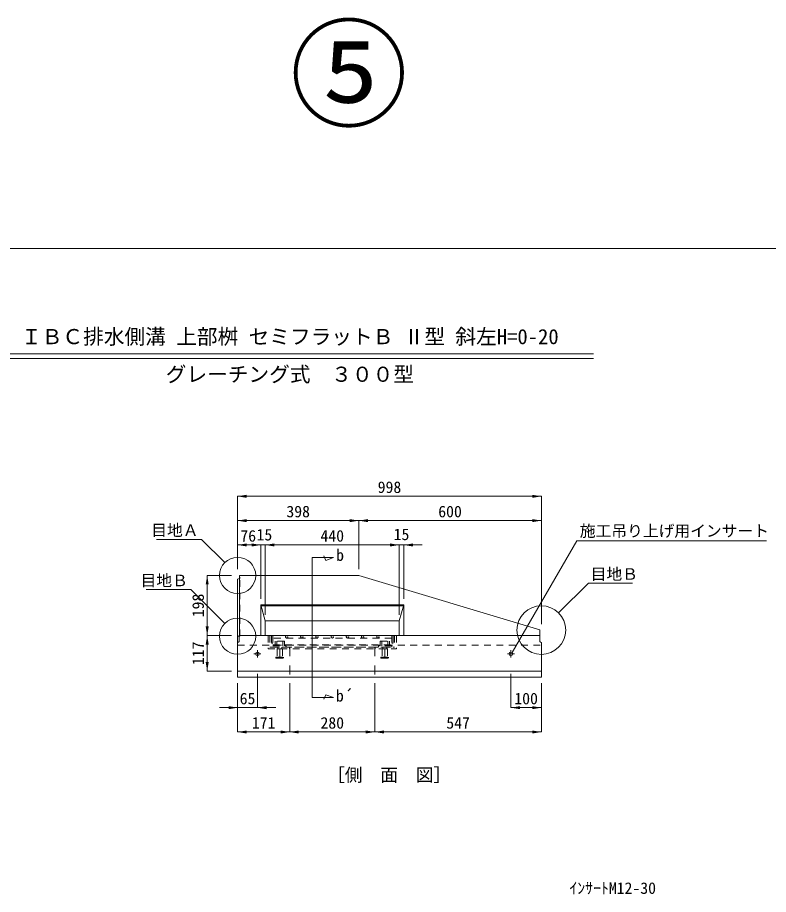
# Model space of a CAD drawing. Units: millimetres at full size. Extents: x 50430 to 75195, y -63423 to -40900.
# Drawn here: x 55532 to 58000, y -60307 to -57423 of the extents above; entities that cross this region are included whole.
import ezdxf
from ezdxf.enums import TextEntityAlignment as Align

# ---------------------------------------------------------------- set-up
doc = ezdxf.new("R2010")
doc.units = ezdxf.units.MM
doc.header["$LTSCALE"] = 30
doc.linetypes.add('USER1', pattern=[1.35, 0.75, -0.6])
doc.linetypes.add('USER2', pattern=[2, 1, -1])
for name, color, linetype, lineweight in [('0_2', 7, 'Continuous', 13), ('側溝・本体', 7, 'Continuous', 9), ('寸法引出', 7, 'Continuous', 9), ('寸法線', 7, 'Continuous', 9), ('本体', 2, 'Continuous', 20), ('枠', 5, 'Continuous', 5), ('補助線', 8, 'Continuous', 13), ('ｲﾝｻｰﾄ', 3, 'USER1', 9), ('ｸﾞﾚｰﾁﾝｸﾞ', 7, 'USER1', 5)]:
    doc.layers.add(name, color=color, linetype=linetype, lineweight=lineweight)
doc.styles.add('ＭＳ ゴシック', font='')
doc.styles.get('ＭＳ ゴシック').set_extended_font_data('MS Gothic')

# ---------------------------------------------------------------- blocks, each defined once
blk = doc.blocks.new('filled_arrow')
at = {"color": 0, "linetype": 'Continuous', "lineweight": -2}
blk.add_solid([(7.5, 1.25), (0, 0), (7.5, -1.25)], dxfattribs=at)

msp = doc.modelspace()

# ---------------------------------------------------------------- linework, layer by layer
at = {"layer": '0_2', "lineweight": 20}
for p, q in [((55447.01, -58529.26), (57424.92, -58529.26)), ((55447.01, -58544.26), (57424.92, -58544.26))]:
    msp.add_line(p, q, dxfattribs=at)
at = {"layer": '側溝・本体', "color": 4, "linetype": 'USER1', "lineweight": 5}
for p, q in [((56261.68, -59257.42), (56262.69, -59267.42)), ((56261.68, -59267.85), (56262.69, -59267.42)), ((56262.69, -59457.64), (56262.69, -59267.42)), ((56260.18, -59457.64), (56262.69, -59457.64))]:
    msp.add_line(p, q, dxfattribs=at)
at = {"layer": '側溝・本体'}
for p, q in [((56331.68, -59354.42), (56801.68, -59354.42)), ((56346.68, -59407.42), (56331.68, -59354.42)), ((56331.68, -59354.42), (56331.68, -59455.45)), ((56332.53, -59357.42), (56800.84, -59357.42)), ((56786.68, -59407.42), (56801.68, -59354.42)), ((56801.68, -59354.42), (56801.68, -59455.45)), ((56346.68, -59407.42), (56786.68, -59407.42)), ((56346.68, -59407.42), (56346.68, -59455.45)), ((56786.68, -59407.42), (56786.68, -59455.45)), ((57249.18, -59475.42), (57253.68, -59479.42)), ((56309.11, -59515.42), (56332.31, -59515.42)), ((56320.68, -59503.61), (56320.68, -59527.69)), ((57142.11, -59515.42), (57165.31, -59515.42)), ((57153.68, -59503.61), (57153.68, -59527.69)), ((56255.68, -59572.42), (57253.68, -59572.42))]:
    msp.add_line(p, q, dxfattribs=at)
at = {"layer": '側溝・本体', "linetype": 'USER1'}
msp.add_line((56255.68, -59487.42), (57253.68, -59487.42), dxfattribs=at)
at = {"layer": '側溝・本体', "linetype": 'USER2'}
for p, q in [((56426.68, -59493.42), (56426.68, -59592.42)), ((56706.68, -59493.42), (56706.68, -59592.42))]:
    msp.add_line(p, q, dxfattribs=at)
at = {"layer": '寸法引出'}
for p, q in [((56500.2, -59198.81), (56570.45, -59198.81)), ((56500.2, -59198.81), (56500.2, -59659.04)), ((56528.81, -59198.81), (56570.45, -59198.81)), ((56545.7, -59208.01), (56538.54, -59193.69)), ((56570.45, -59198.81), (56545.7, -59208.01)), ((56500.2, -59659.04), (56570.45, -59659.04)), ((56528.81, -59659.04), (56570.45, -59659.04)), ((56545.7, -59649.84), (56538.54, -59664.16)), ((56570.45, -59659.04), (56545.7, -59649.84))]:
    msp.add_line(p, q, dxfattribs=at)
at = {"layer": '寸法線'}
for p, q in [((56255.68, -58997.42), (57253.68, -58997.42)), ((56255.68, -59237.42), (56255.68, -58997.42)), ((57253.68, -59274.74), (57253.68, -58997.42)), ((56255.68, -59077.42), (56653.68, -59077.42)), ((56255.68, -59237.42), (56255.68, -59077.42)), ((56653.68, -59237.42), (56653.68, -59077.42)), ((56653.68, -59077.42), (57253.68, -59077.42)), ((56653.68, -59237.42), (56653.68, -59077.42)), ((57253.68, -59417.42), (57253.68, -59077.42)), ((56255.68, -59157.42), (56331.68, -59157.42)), ((56255.68, -59237.42), (56255.68, -59157.42)), ((56271.68, -59157.42), (56406.68, -59157.42)), ((56331.68, -59334.42), (56331.68, -59157.42)), ((56331.68, -59334.42), (56331.68, -59157.42)), ((56346.68, -59387.42), (56346.68, -59157.42)), ((56346.68, -59157.42), (56786.68, -59157.42)), ((56346.68, -59387.42), (56346.68, -59157.42)), ((56726.68, -59157.42), (56861.68, -59157.42)), ((56786.68, -59387.42), (56786.68, -59157.42)), ((56786.68, -59387.42), (56786.68, -59157.42)), ((56801.68, -59334.42), (56801.68, -59157.42)), ((56155.68, -59257.42), (56155.68, -59455.42)), ((56235.68, -59257.42), (56155.68, -59257.42)), ((56235.68, -59455.42), (56155.68, -59455.42)), ((56155.68, -59455.42), (56155.68, -59572.42)), ((56235.68, -59455.42), (56155.68, -59455.42)), ((56235.68, -59572.42), (56155.68, -59572.42)), ((56320.68, -59580.92), (56320.68, -59692.42)), ((57153.68, -59580.92), (57153.68, -59692.42)), ((56255.68, -59612.42), (56255.68, -59772.42)), ((56255.68, -59612.42), (56255.68, -59692.42)), ((56426.68, -59612.42), (56426.68, -59772.42)), ((56426.68, -59612.42), (56426.68, -59772.42)), ((56706.68, -59612.42), (56706.68, -59772.42)), ((56706.68, -59612.42), (56706.68, -59772.42)), ((57253.68, -59612.42), (57253.68, -59772.42)), ((57253.68, -59612.42), (57253.68, -59692.42)), ((56195.68, -59692.42), (56380.68, -59692.42)), ((57153.68, -59692.42), (57253.68, -59692.42)), ((56255.68, -59772.42), (56426.68, -59772.42)), ((56426.68, -59772.42), (56706.68, -59772.42)), ((56706.68, -59772.42), (57253.68, -59772.42))]:
    msp.add_line(p, q, dxfattribs=at)
for points in [[(56213.68, -59215.41), (56137.18, -59138.91), (55989.51, -59138.91)], [(57157.85, -59511.11), (57370.05, -59143.55), (57993.86, -59143.55)], [(57310.27, -59380.82), (57408.19, -59282.91), (57552.94, -59282.91)], [(56213.77, -59415.72), (56102.23, -59304.19), (55954.97, -59304.19)]]:
    msp.add_lwpolyline(points, dxfattribs=at)
for centre, radius in [((56255.68, -59257.42), 59.4), ((57253.68, -59437.42), 80), ((56255.68, -59457.64), 59.4)]:
    msp.add_circle(centre, radius, dxfattribs=at)
at = {"layer": '本体'}
for p, q in [((56261.68, -59257.42), (56653.68, -59257.42)), ((56261.68, -59257.42), (56261.68, -59267.85)), ((56653.68, -59257.42), (57249.18, -59436.07)), ((56255.68, -59270.42), (56261.68, -59267.85)), ((56255.68, -59270.42), (56255.68, -59592.42)), ((56260.18, -59455.42), (57249.18, -59455.42)), ((57249.18, -59436.07), (57249.18, -59475.42)), ((57253.68, -59479.42), (57253.68, -59592.42)), ((56255.68, -59592.42), (57253.68, -59592.42))]:
    msp.add_line(p, q, dxfattribs=at)
at = {"layer": '本体', "lineweight": 5}
for p, q in [((56261.68, -59267.85), (56261.68, -59455.42)), ((56255.68, -59457.64), (56260.18, -59457.64))]:
    msp.add_line(p, q, dxfattribs=at)
at = {"layer": '本体', "lineweight": 9}
for q in [(56260.18, -59455.42), (56255.68, -59479.42)]:
    msp.add_line((56260.18, -59475.42), q, dxfattribs=at)
at = {"layer": '本体', "linetype": 'USER1', "lineweight": 5}
msp.add_line((56261.68, -59457.64), (56261.68, -59455.42), dxfattribs=at)
at = {"layer": '枠', "lineweight": 20}
msp.add_line((53821.16, -58182.67), (59421.16, -58182.67), dxfattribs=at)
at = {"layer": '補助線'}
for p, q in [((56384.18, -59499.42), (56404.18, -59499.42)), ((56394.18, -59499.42), (56394.18, -59529.42)), ((56729.18, -59499.42), (56749.18, -59499.42)), ((56739.18, -59499.42), (56739.18, -59529.42))]:
    msp.add_line(p, q, dxfattribs=at)
at = {"layer": 'ｲﾝｻｰﾄ'}
for p, q in [((56385.68, -59499.42), (56385.68, -59526.42)), ((56385.68, -59499.42), (56402.68, -59499.42)), ((56402.68, -59499.42), (56402.68, -59526.42)), ((56730.68, -59499.42), (56730.68, -59526.42)), ((56730.68, -59499.42), (56747.68, -59499.42)), ((56747.68, -59499.42), (56747.68, -59526.42)), ((56381.68, -59526.42), (56381.68, -59529.42)), ((56381.68, -59526.42), (56406.68, -59526.42)), ((56381.68, -59529.42), (56406.68, -59529.42)), ((56406.68, -59526.42), (56406.68, -59529.42)), ((56726.68, -59526.42), (56726.68, -59529.42)), ((56726.68, -59526.42), (56751.68, -59526.42)), ((56726.68, -59529.42), (56751.68, -59529.42)), ((56751.68, -59526.42), (56751.68, -59529.42))]:
    msp.add_line(p, q, dxfattribs=at)
at = {"layer": 'ｲﾝｻｰﾄ', "linetype": 'Continuous'}
for centre in [(56320.68, -59515.42), (57153.68, -59515.42)]:
    msp.add_circle(centre, 6, dxfattribs=at)
at = {"layer": 'ｸﾞﾚｰﾁﾝｸﾞ'}
for p, q in [((56355.68, -59455.42), (56355.68, -59499.42)), ((56355.68, -59455.42), (56777.68, -59455.42)), ((56361.68, -59455.42), (56361.68, -59493.42)), ((56366.68, -59455.42), (56366.68, -59480.42)), ((56766.68, -59455.42), (56366.68, -59455.42)), ((56371.18, -59455.42), (56371.18, -59493.42)), ((56762.18, -59455.42), (56762.18, -59493.42)), ((56766.68, -59455.42), (56766.68, -59480.42)), ((56771.68, -59455.42), (56771.68, -59493.42)), ((56777.68, -59455.42), (56777.68, -59499.42)), ((56371.18, -59480.42), (56366.68, -59480.42)), ((56762.18, -59463.42), (56371.18, -59463.42)), ((56371.18, -59485.42), (56762.18, -59485.42)), ((56371.18, -59488.92), (56415.18, -59488.92)), ((56409.18, -59473.92), (56379.18, -59473.92)), ((56379.18, -59473.92), (56379.18, -59488.92)), ((56384.18, -59473.92), (56384.18, -59488.92)), ((56404.18, -59473.92), (56404.18, -59488.92)), ((56409.18, -59473.92), (56409.18, -59488.92)), ((56415.18, -59488.92), (56415.18, -59493.42)), ((56762.18, -59488.92), (56718.18, -59488.92)), ((56718.18, -59488.92), (56718.18, -59493.42)), ((56724.18, -59473.92), (56724.18, -59488.92)), ((56724.18, -59473.92), (56754.18, -59473.92)), ((56729.18, -59473.92), (56729.18, -59488.92)), ((56749.18, -59473.92), (56749.18, -59488.92)), ((56754.18, -59473.92), (56754.18, -59488.92)), ((56766.68, -59480.42), (56762.18, -59480.42)), ((56762.18, -59493.42), (56762.18, -59488.92)), ((56355.68, -59499.42), (56777.68, -59499.42)), ((56361.68, -59493.42), (56771.68, -59493.42)), ((56371.18, -59493.42), (56762.18, -59493.42)), ((56387.68, -59499.42), (56387.68, -59493.42)), ((56400.68, -59499.42), (56400.68, -59493.42)), ((56425.68, -59493.42), (56425.68, -59499.42)), ((56707.68, -59493.42), (56707.68, -59499.42)), ((56755.18, -59493.42), (56725.18, -59493.42)), ((56732.68, -59499.42), (56732.68, -59493.42)), ((56745.68, -59499.42), (56745.68, -59493.42))]:
    msp.add_line(p, q, dxfattribs=at)
at = {"layer": 'ｸﾞﾚｰﾁﾝｸﾞ', "lineweight": 9}
for centre in [(56416.68, -59459.42), (56466.68, -59459.42), (56516.68, -59459.42), (56566.68, -59459.42), (56616.68, -59459.42), (56666.68, -59459.42), (56716.68, -59459.42)]:
    msp.add_circle(centre, 4, dxfattribs=at)

# ---------------------------------------------------------------- block references
at = {"layer": '寸法線', "xscale": 4, "yscale": 4}
for p in [(56255.68, -58997.42), (56255.68, -59077.42), (56653.68, -59077.42), (56255.68, -59157.42), (56346.68, -59157.42), (56346.68, -59157.42), (56801.68, -59157.42), (56320.68, -59692.42), (57153.68, -59692.42), (56255.68, -59772.42), (56426.68, -59772.42), (56706.68, -59772.42)]:
    msp.add_blockref('filled_arrow', p, dxfattribs=at)
at = {"layer": '寸法線'}
for p, xscale, yscale, rotation in [((57253.68, -58997.42), 4, 4, 180), ((56653.68, -59077.42), 4, 4, 180), ((57253.68, -59077.42), 4, 4, 180), ((56331.68, -59157.42), 4, 4, 180), ((56786.68, -59157.42), 4, 4, 180), ((56786.68, -59157.42), 4, 4, 180), ((56155.68, -59257.42), 4, 4, 270), ((56155.68, -59455.42), 4, 4, 90), ((56155.68, -59455.42), 4, 4, 270), ((57157.85, -59511.11), 0.2, 0.2, 60), ((56155.68, -59572.42), 4, 4, 90), ((56255.68, -59692.42), 4, 4, 180), ((57253.68, -59692.42), 4, 4, 180), ((56426.68, -59772.42), 4, 4, 180), ((56706.68, -59772.42), 4, 4, 180), ((57253.68, -59772.42), 4, 4, 180)]:
    msp.add_blockref('filled_arrow', p, dxfattribs=dict(at, xscale=xscale, yscale=yscale, rotation=rotation))

# ---------------------------------------------------------------- texts
at = {"layer": '0_2', "style": 'ＭＳ ゴシック'}
for s, height, p in [('ＩＢＣ排水側溝 上部桝 セミフラットＢ Ⅱ型 斜左H=0-20', 49.84, (56427.31, -58472.29)), ('グレーチング式\u3000３００型', 49.84, (56427.31, -58596.02)), ('b', 37.98, (56592.34, -59190.73)), ('b´', 37.98, (56607.3, -59653.25))]:
    msp.add_text(s, height=height, dxfattribs=at).set_placement(p, align=Align.MIDDLE_CENTER)
msp.add_text('［側\u3000面\u3000図］', height=42.72, dxfattribs=at).set_placement((56753.63, -59892.39), align=Align.TOP_CENTER)
at = {"layer": '寸法線', "style": 'ＭＳ ゴシック'}
for s, p in [('998', (56754.68, -58967.42)), ('398', (56454.68, -59047.42)), ('600', (56953.68, -59047.42)), ('76', (56290.47, -59127.42)), ('15', (56343.67, -59123.62)), ('440', (56566.68, -59127.42)), ('15', (56794.18, -59122.42)), ('65', (56288.18, -59662.42)), ('100', (57203.68, -59662.42)), ('171', (56341.18, -59742.42)), ('280', (56566.68, -59742.42)), ('547', (56980.18, -59742.42))]:
    msp.add_text(s, height=37.98, dxfattribs=at).set_placement(p, align=Align.MIDDLE_CENTER)
for s, p in [('目地Ａ', (56127.18, -59089.9)), ('目地Ｂ', (56092.23, -59255.17))]:
    msp.add_text(s, height=37.98, dxfattribs=at).set_placement(p, align=Align.TOP_RIGHT)
for s, p in [('施工吊り上げ用インサート', (57380.05, -59092.1)), ('目地Ｂ', (57415.69, -59233.89)), ('ｲﾝｻｰﾄM12-30', (57345.95, -60266.82))]:
    msp.add_text(s, height=37.98, dxfattribs=at).set_placement(p, align=Align.TOP_LEFT)
for s, p in [('198', (56125.68, -59356.42)), ('117', (56125.68, -59513.92))]:
    msp.add_text(s, height=37.98, rotation=90, dxfattribs=at).set_placement(p, align=Align.MIDDLE_CENTER)
at = {"layer": '補助線', "color": 1, "style": 'ＭＳ ゴシック'}
msp.add_text('⑤', height=284.8, dxfattribs=at).set_placement((56621.16, -57837.11), align=Align.BOTTOM_CENTER)

doc.saveas('drawing.dxf')
